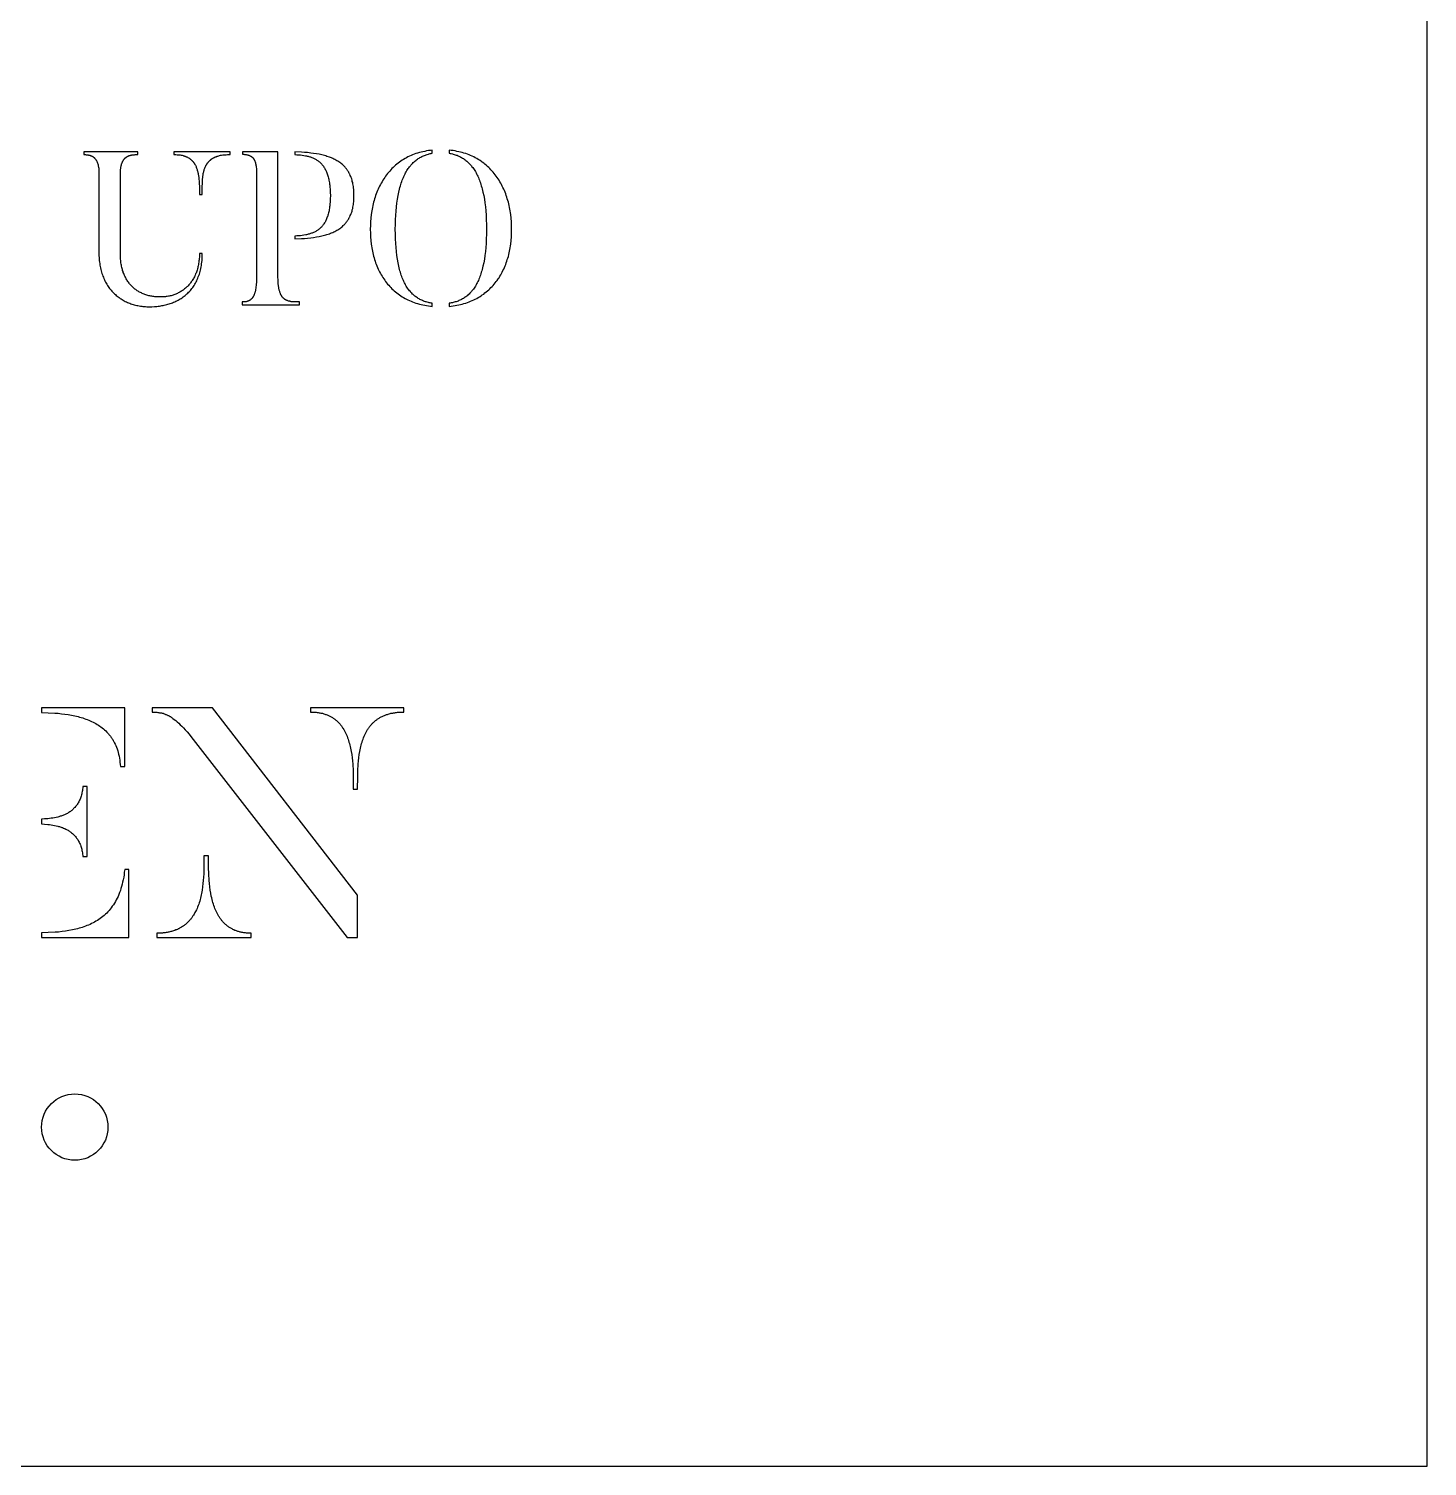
# Model space of a CAD drawing. Header units: millimetres. Extents: x 3735 to 5333, y 3252 to 4770.
# Drawn here: x 5223.4 to 5333.1, y 3251.8 to 3364.5 of the extents above; entities that cross this region are included whole.
import ezdxf

# ---------------------------------------------------------------- set-up
doc = ezdxf.new("R2010")
doc.units = ezdxf.units.MM
doc.layers.add('ext', color=18, linetype='Continuous', true_color=0x000000)
doc.layers.add('MASHARAB', color=6, linetype='Continuous', true_color=0xff00ff)

msp = doc.modelspace()

# ---------------------------------------------------------------- linework, layer by layer
at = {"layer": 'ext'}
msp.add_lwpolyline([(5333.06, 3736.8), (4465.06, 3736.8), (4465.06, 3251.8), (5333.06, 3251.8)], close=True, dxfattribs=at)
at = {"layer": 'MASHARAB'}
for points in [[(5252.18, 3348.74), (5252.19, 3349.12), (5252.2, 3349.48), (5252.21, 3349.84), (5252.24, 3350.17), (5252.27, 3350.49), (5252.3, 3350.8), (5252.35, 3351.1), (5252.4, 3351.38), (5252.45, 3351.64), (5252.51, 3351.9), (5252.54, 3352.02), (5252.58, 3352.14), (5252.61, 3352.26), (5252.65, 3352.37), (5252.69, 3352.48), (5252.73, 3352.59), (5252.77, 3352.69), (5252.81, 3352.79), (5252.85, 3352.89), (5252.9, 3352.98), (5252.94, 3353.08), (5252.99, 3353.17), (5253.04, 3353.25), (5253.09, 3353.34), (5253.14, 3353.42), (5253.19, 3353.5), (5253.25, 3353.57), (5253.3, 3353.64), (5253.36, 3353.71), (5253.41, 3353.78), (5253.47, 3353.85), (5253.53, 3353.91), (5253.59, 3353.97), (5253.65, 3354.03), (5253.72, 3354.08), (5253.78, 3354.13), (5253.84, 3354.18), (5253.91, 3354.23), (5253.97, 3354.28), (5254.04, 3354.32), (5254.11, 3354.36), (5254.18, 3354.4), (5254.25, 3354.44), (5254.32, 3354.47), (5254.39, 3354.5), (5254.47, 3354.53), (5254.54, 3354.56), (5254.61, 3354.59), (5254.69, 3354.61), (5254.77, 3354.64), (5254.84, 3354.66), (5254.92, 3354.67), (5255, 3354.69), (5255.08, 3354.7), (5255.08, 3354.94), (5254.93, 3354.93), (5254.78, 3354.91), (5254.63, 3354.88), (5254.49, 3354.85), (5254.34, 3354.82), (5254.2, 3354.79), (5254.07, 3354.75), (5253.93, 3354.71), (5253.8, 3354.67), (5253.67, 3354.62), (5253.54, 3354.57), (5253.42, 3354.52), (5253.29, 3354.47), (5253.17, 3354.41), (5253.06, 3354.35), (5252.94, 3354.28), (5252.83, 3354.22), (5252.72, 3354.15), (5252.61, 3354.07), (5252.5, 3354), (5252.4, 3353.92), (5252.3, 3353.84), (5252.2, 3353.76), (5252.1, 3353.67), (5252.01, 3353.59), (5251.92, 3353.5), (5251.83, 3353.4), (5251.75, 3353.31), (5251.66, 3353.21), (5251.58, 3353.11), (5251.5, 3353.01), (5251.42, 3352.91), (5251.35, 3352.8), (5251.28, 3352.7), (5251.21, 3352.59), (5251.14, 3352.47), (5251.08, 3352.36), (5251.01, 3352.25), (5250.95, 3352.13), (5250.9, 3352.01), (5250.84, 3351.89), (5250.79, 3351.77), (5250.74, 3351.64), (5250.69, 3351.52), (5250.64, 3351.39), (5250.6, 3351.26), (5250.56, 3351.13), (5250.52, 3351), (5250.48, 3350.87), (5250.45, 3350.73), (5250.42, 3350.6), (5250.39, 3350.46), (5250.36, 3350.32), (5250.34, 3350.18), (5250.3, 3349.9), (5250.26, 3349.62), (5250.24, 3349.33), (5250.23, 3349.03), (5250.22, 3348.74), (5250.23, 3348.44), (5250.24, 3348.15), (5250.26, 3347.86), (5250.3, 3347.58), (5250.32, 3347.44), (5250.34, 3347.3), (5250.36, 3347.17), (5250.39, 3347.03), (5250.42, 3346.9), (5250.45, 3346.76), (5250.48, 3346.63), (5250.52, 3346.5), (5250.56, 3346.37), (5250.6, 3346.25), (5250.64, 3346.12), (5250.69, 3346), (5250.74, 3345.87), (5250.79, 3345.75), (5250.84, 3345.63), (5250.9, 3345.52), (5250.95, 3345.4), (5251.01, 3345.29), (5251.08, 3345.18), (5251.14, 3345.07), (5251.21, 3344.96), (5251.28, 3344.85), (5251.35, 3344.75), (5251.42, 3344.65), (5251.5, 3344.55), (5251.58, 3344.45), (5251.66, 3344.36), (5251.75, 3344.26), (5251.83, 3344.17), (5251.92, 3344.08), (5252.01, 3344), (5252.1, 3343.91), (5252.2, 3343.83), (5252.3, 3343.75), (5252.4, 3343.68), (5252.5, 3343.6), (5252.61, 3343.53), (5252.72, 3343.46), (5252.83, 3343.39), (5252.94, 3343.33), (5253.06, 3343.27), (5253.17, 3343.21), (5253.29, 3343.16), (5253.42, 3343.1), (5253.54, 3343.05), (5253.67, 3343.01), (5253.8, 3342.96), (5253.93, 3342.92), (5254.07, 3342.88), (5254.2, 3342.85), (5254.34, 3342.82), (5254.49, 3342.79), (5254.63, 3342.76), (5254.78, 3342.74), (5254.93, 3342.72), (5255.08, 3342.7), (5255.08, 3342.94), (5255, 3342.96), (5254.92, 3342.97), (5254.84, 3342.99), (5254.77, 3343), (5254.69, 3343.02), (5254.61, 3343.05), (5254.54, 3343.07), (5254.47, 3343.09), (5254.39, 3343.12), (5254.32, 3343.15), (5254.25, 3343.18), (5254.18, 3343.22), (5254.11, 3343.25), (5254.04, 3343.29), (5253.97, 3343.33), (5253.91, 3343.37), (5253.84, 3343.42), (5253.78, 3343.46), (5253.72, 3343.51), (5253.65, 3343.56), (5253.59, 3343.62), (5253.53, 3343.67), (5253.47, 3343.73), (5253.41, 3343.79), (5253.36, 3343.86), (5253.3, 3343.92), (5253.25, 3343.99), (5253.19, 3344.06), (5253.14, 3344.14), (5253.09, 3344.21), (5253.04, 3344.29), (5252.99, 3344.38), (5252.94, 3344.46), (5252.9, 3344.55), (5252.85, 3344.64), (5252.81, 3344.74), (5252.77, 3344.83), (5252.73, 3344.93), (5252.69, 3345.04), (5252.65, 3345.14), (5252.61, 3345.25), (5252.58, 3345.37), (5252.54, 3345.48), (5252.51, 3345.6), (5252.45, 3345.85), (5252.4, 3346.11), (5252.35, 3346.39), (5252.3, 3346.68), (5252.27, 3346.99), (5252.24, 3347.31), (5252.21, 3347.64), (5252.2, 3347.99), (5252.19, 3348.36)], [(5261.3, 3348.74), (5261.3, 3349.03), (5261.28, 3349.33), (5261.26, 3349.62), (5261.23, 3349.9), (5261.21, 3350.04), (5261.18, 3350.18), (5261.16, 3350.32), (5261.13, 3350.46), (5261.1, 3350.6), (5261.07, 3350.73), (5261.04, 3350.87), (5261, 3351), (5260.96, 3351.13), (5260.92, 3351.26), (5260.88, 3351.39), (5260.83, 3351.52), (5260.78, 3351.64), (5260.73, 3351.77), (5260.68, 3351.89), (5260.62, 3352.01), (5260.56, 3352.13), (5260.5, 3352.25), (5260.44, 3352.36), (5260.37, 3352.47), (5260.31, 3352.59), (5260.24, 3352.7), (5260.16, 3352.8), (5260.09, 3352.91), (5260.01, 3353.01), (5259.93, 3353.11), (5259.85, 3353.21), (5259.77, 3353.31), (5259.68, 3353.4), (5259.59, 3353.5), (5259.5, 3353.59), (5259.4, 3353.67), (5259.31, 3353.76), (5259.21, 3353.84), (5259.11, 3353.92), (5259, 3354), (5258.9, 3354.07), (5258.79, 3354.15), (5258.68, 3354.22), (5258.56, 3354.28), (5258.45, 3354.35), (5258.33, 3354.41), (5258.21, 3354.47), (5258.08, 3354.52), (5257.96, 3354.57), (5257.83, 3354.62), (5257.7, 3354.67), (5257.56, 3354.71), (5257.43, 3354.75), (5257.29, 3354.79), (5257.15, 3354.82), (5257.01, 3354.85), (5256.86, 3354.88), (5256.71, 3354.91), (5256.56, 3354.93), (5256.41, 3354.94), (5256.41, 3354.7), (5256.49, 3354.69), (5256.57, 3354.67), (5256.65, 3354.66), (5256.72, 3354.64), (5256.8, 3354.61), (5256.88, 3354.59), (5256.95, 3354.56), (5257.02, 3354.54), (5257.1, 3354.51), (5257.17, 3354.47), (5257.24, 3354.44), (5257.31, 3354.4), (5257.38, 3354.36), (5257.45, 3354.32), (5257.52, 3354.28), (5257.58, 3354.23), (5257.65, 3354.19), (5257.71, 3354.14), (5257.78, 3354.08), (5257.84, 3354.03), (5257.9, 3353.97), (5257.96, 3353.91), (5258.02, 3353.85), (5258.08, 3353.79), (5258.14, 3353.72), (5258.19, 3353.65), (5258.25, 3353.58), (5258.3, 3353.5), (5258.36, 3353.42), (5258.41, 3353.34), (5258.46, 3353.26), (5258.51, 3353.17), (5258.55, 3353.08), (5258.6, 3352.99), (5258.65, 3352.9), (5258.69, 3352.8), (5258.73, 3352.7), (5258.77, 3352.59), (5258.81, 3352.49), (5258.85, 3352.38), (5258.89, 3352.26), (5258.92, 3352.15), (5258.96, 3352.03), (5258.99, 3351.91), (5259.05, 3351.65), (5259.11, 3351.38), (5259.16, 3351.1), (5259.2, 3350.81), (5259.24, 3350.5), (5259.27, 3350.18), (5259.29, 3349.84), (5259.31, 3349.49), (5259.32, 3349.12), (5259.32, 3348.74), (5259.32, 3348.36), (5259.31, 3347.99), (5259.29, 3347.64), (5259.27, 3347.31), (5259.24, 3346.99), (5259.2, 3346.68), (5259.16, 3346.39), (5259.11, 3346.11), (5259.05, 3345.85), (5258.99, 3345.6), (5258.96, 3345.48), (5258.92, 3345.37), (5258.89, 3345.25), (5258.85, 3345.14), (5258.81, 3345.04), (5258.77, 3344.93), (5258.73, 3344.83), (5258.69, 3344.74), (5258.65, 3344.64), (5258.6, 3344.55), (5258.55, 3344.46), (5258.51, 3344.38), (5258.46, 3344.29), (5258.41, 3344.21), (5258.36, 3344.14), (5258.3, 3344.06), (5258.25, 3343.99), (5258.19, 3343.92), (5258.14, 3343.86), (5258.08, 3343.79), (5258.02, 3343.73), (5257.96, 3343.67), (5257.9, 3343.62), (5257.84, 3343.56), (5257.78, 3343.51), (5257.71, 3343.46), (5257.65, 3343.42), (5257.58, 3343.37), (5257.52, 3343.33), (5257.45, 3343.29), (5257.38, 3343.25), (5257.31, 3343.22), (5257.24, 3343.18), (5257.17, 3343.15), (5257.1, 3343.12), (5257.02, 3343.09), (5256.95, 3343.07), (5256.88, 3343.05), (5256.8, 3343.02), (5256.72, 3343), (5256.65, 3342.99), (5256.57, 3342.97), (5256.49, 3342.96), (5256.41, 3342.94), (5256.41, 3342.7), (5256.56, 3342.72), (5256.71, 3342.74), (5256.86, 3342.76), (5257.01, 3342.79), (5257.15, 3342.82), (5257.29, 3342.85), (5257.43, 3342.88), (5257.56, 3342.92), (5257.7, 3342.96), (5257.83, 3343.01), (5257.96, 3343.05), (5258.08, 3343.1), (5258.21, 3343.15), (5258.33, 3343.21), (5258.45, 3343.27), (5258.56, 3343.33), (5258.68, 3343.39), (5258.79, 3343.46), (5258.9, 3343.53), (5259, 3343.6), (5259.11, 3343.67), (5259.21, 3343.75), (5259.31, 3343.83), (5259.4, 3343.91), (5259.5, 3343.99), (5259.59, 3344.08), (5259.68, 3344.17), (5259.77, 3344.26), (5259.85, 3344.35), (5259.93, 3344.44), (5260.01, 3344.54), (5260.09, 3344.64), (5260.16, 3344.74), (5260.24, 3344.85), (5260.31, 3344.95), (5260.37, 3345.06), (5260.44, 3345.17), (5260.5, 3345.28), (5260.56, 3345.39), (5260.62, 3345.51), (5260.68, 3345.63), (5260.73, 3345.75), (5260.78, 3345.87), (5260.83, 3345.99), (5260.88, 3346.11), (5260.92, 3346.24), (5260.96, 3346.37), (5261, 3346.49), (5261.04, 3346.62), (5261.07, 3346.76), (5261.1, 3346.89), (5261.13, 3347.02), (5261.16, 3347.16), (5261.18, 3347.3), (5261.21, 3347.44), (5261.23, 3347.58), (5261.26, 3347.86), (5261.28, 3348.15), (5261.3, 3348.44)], [(5233.76, 3343.44), (5233.67, 3343.44), (5233.58, 3343.44), (5233.5, 3343.45), (5233.42, 3343.45), (5233.33, 3343.46), (5233.25, 3343.47), (5233.17, 3343.48), (5233.09, 3343.49), (5233.01, 3343.51), (5232.93, 3343.52), (5232.85, 3343.54), (5232.78, 3343.56), (5232.7, 3343.58), (5232.63, 3343.61), (5232.56, 3343.63), (5232.49, 3343.66), (5232.41, 3343.69), (5232.35, 3343.72), (5232.28, 3343.75), (5232.21, 3343.78), (5232.14, 3343.82), (5232.08, 3343.85), (5232.02, 3343.89), (5231.95, 3343.93), (5231.89, 3343.97), (5231.83, 3344.02), (5231.77, 3344.06), (5231.72, 3344.11), (5231.66, 3344.16), (5231.61, 3344.21), (5231.55, 3344.26), (5231.5, 3344.31), (5231.45, 3344.36), (5231.4, 3344.42), (5231.35, 3344.48), (5231.31, 3344.53), (5231.26, 3344.59), (5231.22, 3344.66), (5231.17, 3344.72), (5231.13, 3344.78), (5231.09, 3344.85), (5231.06, 3344.92), (5231.02, 3344.99), (5230.99, 3345.06), (5230.95, 3345.13), (5230.92, 3345.21), (5230.89, 3345.28), (5230.86, 3345.36), (5230.84, 3345.44), (5230.81, 3345.52), (5230.79, 3345.6), (5230.77, 3345.68), (5230.75, 3345.76), (5230.73, 3345.85), (5230.71, 3345.93), (5230.69, 3346.02), (5230.68, 3346.11), (5230.67, 3346.2), (5230.66, 3346.3), (5230.65, 3346.39), (5230.65, 3346.48), (5230.64, 3346.58), (5230.64, 3346.68), (5230.64, 3346.78), (5230.64, 3353.1), (5230.64, 3353.22), (5230.64, 3353.34), (5230.65, 3353.4), (5230.65, 3353.45), (5230.66, 3353.5), (5230.67, 3353.55), (5230.67, 3353.6), (5230.68, 3353.65), (5230.69, 3353.7), (5230.7, 3353.74), (5230.71, 3353.78), (5230.72, 3353.83), (5230.73, 3353.87), (5230.75, 3353.9), (5230.76, 3353.94), (5230.77, 3353.98), (5230.79, 3354.01), (5230.81, 3354.05), (5230.82, 3354.08), (5230.84, 3354.11), (5230.86, 3354.14), (5230.88, 3354.17), (5230.88, 3354.18), (5230.89, 3354.2), (5230.9, 3354.21), (5230.91, 3354.22), (5230.92, 3354.23), (5230.93, 3354.25), (5230.94, 3354.26), (5230.95, 3354.27), (5230.97, 3354.28), (5230.98, 3354.29), (5230.99, 3354.31), (5231, 3354.32), (5231.01, 3354.33), (5231.02, 3354.34), (5231.03, 3354.35), (5231.04, 3354.36), (5231.06, 3354.37), (5231.07, 3354.38), (5231.08, 3354.38), (5231.09, 3354.39), (5231.1, 3354.4), (5231.12, 3354.41), (5231.14, 3354.43), (5231.17, 3354.44), (5231.19, 3354.46), (5231.22, 3354.47), (5231.25, 3354.48), (5231.27, 3354.49), (5231.3, 3354.51), (5231.33, 3354.52), (5231.36, 3354.53), (5231.39, 3354.53), (5231.42, 3354.54), (5231.45, 3354.55), (5231.48, 3354.56), (5231.51, 3354.56), (5231.54, 3354.57), (5231.57, 3354.57), (5231.6, 3354.58), (5231.67, 3354.59), (5231.73, 3354.59), (5231.8, 3354.6), (5231.86, 3354.6), (5232, 3354.6), (5232, 3354.82), (5227.76, 3354.82), (5227.76, 3354.6), (5227.83, 3354.6), (5227.89, 3354.6), (5227.96, 3354.59), (5227.99, 3354.59), (5228.02, 3354.59), (5228.05, 3354.58), (5228.08, 3354.58), (5228.12, 3354.57), (5228.14, 3354.56), (5228.17, 3354.56), (5228.2, 3354.55), (5228.23, 3354.54), (5228.26, 3354.53), (5228.29, 3354.52), (5228.31, 3354.51), (5228.34, 3354.5), (5228.37, 3354.49), (5228.39, 3354.48), (5228.42, 3354.47), (5228.44, 3354.45), (5228.46, 3354.44), (5228.49, 3354.42), (5228.51, 3354.41), (5228.53, 3354.39), (5228.55, 3354.37), (5228.57, 3354.36), (5228.59, 3354.34), (5228.61, 3354.32), (5228.63, 3354.3), (5228.65, 3354.28), (5228.67, 3354.25), (5228.69, 3354.23), (5228.71, 3354.21), (5228.72, 3354.18), (5228.74, 3354.16), (5228.75, 3354.13), (5228.77, 3354.1), (5228.78, 3354.07), (5228.8, 3354.04), (5228.81, 3354.01), (5228.82, 3353.98), (5228.84, 3353.95), (5228.85, 3353.92), (5228.86, 3353.88), (5228.87, 3353.85), (5228.88, 3353.81), (5228.89, 3353.77), (5228.9, 3353.73), (5228.9, 3353.7), (5228.91, 3353.65), (5228.92, 3353.61), (5228.93, 3353.53), (5228.94, 3353.44), (5228.94, 3353.34), (5228.95, 3353.24), (5228.95, 3353.14), (5228.95, 3346.91), (5228.95, 3346.79), (5228.95, 3346.66), (5228.96, 3346.53), (5228.97, 3346.41), (5228.98, 3346.29), (5228.99, 3346.17), (5229.01, 3346.05), (5229.03, 3345.93), (5229.05, 3345.82), (5229.07, 3345.71), (5229.1, 3345.6), (5229.13, 3345.49), (5229.16, 3345.39), (5229.19, 3345.28), (5229.22, 3345.18), (5229.26, 3345.08), (5229.3, 3344.98), (5229.34, 3344.89), (5229.38, 3344.79), (5229.42, 3344.7), (5229.47, 3344.61), (5229.52, 3344.52), (5229.57, 3344.43), (5229.62, 3344.35), (5229.67, 3344.27), (5229.73, 3344.19), (5229.79, 3344.11), (5229.85, 3344.03), (5229.91, 3343.96), (5229.97, 3343.89), (5230.04, 3343.82), (5230.1, 3343.75), (5230.17, 3343.68), (5230.24, 3343.62), (5230.31, 3343.56), (5230.38, 3343.5), (5230.46, 3343.44), (5230.53, 3343.39), (5230.61, 3343.33), (5230.69, 3343.28), (5230.77, 3343.23), (5230.85, 3343.18), (5230.93, 3343.14), (5231.01, 3343.09), (5231.1, 3343.05), (5231.18, 3343.01), (5231.27, 3342.98), (5231.36, 3342.94), (5231.45, 3342.91), (5231.54, 3342.88), (5231.63, 3342.85), (5231.72, 3342.82), (5231.82, 3342.8), (5231.91, 3342.78), (5232.01, 3342.76), (5232.1, 3342.74), (5232.2, 3342.72), (5232.3, 3342.71), (5232.4, 3342.7), (5232.5, 3342.69), (5232.6, 3342.68), (5232.7, 3342.67), (5232.8, 3342.67), (5232.9, 3342.67), (5233.1, 3342.67), (5233.3, 3342.68), (5233.4, 3342.69), (5233.5, 3342.7), (5233.59, 3342.71), (5233.69, 3342.72), (5233.79, 3342.74), (5233.88, 3342.76), (5233.98, 3342.77), (5234.07, 3342.79), (5234.17, 3342.82), (5234.26, 3342.84), (5234.35, 3342.87), (5234.45, 3342.89), (5234.54, 3342.92), (5234.63, 3342.96), (5234.72, 3342.99), (5234.8, 3343.02), (5234.89, 3343.06), (5234.98, 3343.1), (5235.06, 3343.14), (5235.15, 3343.19), (5235.23, 3343.23), (5235.31, 3343.28), (5235.39, 3343.33), (5235.47, 3343.38), (5235.55, 3343.44), (5235.63, 3343.49), (5235.7, 3343.55), (5235.77, 3343.61), (5235.85, 3343.68), (5235.92, 3343.74), (5235.98, 3343.81), (5236.05, 3343.88), (5236.12, 3343.95), (5236.18, 3344.03), (5236.24, 3344.1), (5236.3, 3344.18), (5236.36, 3344.27), (5236.41, 3344.35), (5236.47, 3344.44), (5236.52, 3344.53), (5236.57, 3344.62), (5236.62, 3344.71), (5236.66, 3344.81), (5236.7, 3344.91), (5236.74, 3345.01), (5236.78, 3345.11), (5236.82, 3345.22), (5236.85, 3345.33), (5236.88, 3345.44), (5236.91, 3345.55), (5236.94, 3345.67), (5236.96, 3345.79), (5236.98, 3345.91), (5237, 3346.04), (5237.01, 3346.17), (5237.03, 3346.3), (5237.04, 3346.43), (5237.04, 3346.57), (5237.05, 3346.7), (5237.05, 3346.85), (5236.82, 3346.85), (5236.82, 3346.74), (5236.82, 3346.64), (5236.82, 3346.55), (5236.81, 3346.45), (5236.8, 3346.35), (5236.79, 3346.26), (5236.78, 3346.17), (5236.76, 3346.07), (5236.75, 3345.98), (5236.73, 3345.89), (5236.71, 3345.81), (5236.69, 3345.72), (5236.67, 3345.64), (5236.64, 3345.55), (5236.62, 3345.47), (5236.59, 3345.39), (5236.56, 3345.31), (5236.53, 3345.24), (5236.5, 3345.16), (5236.46, 3345.09), (5236.43, 3345.02), (5236.39, 3344.95), (5236.35, 3344.88), (5236.31, 3344.81), (5236.27, 3344.74), (5236.23, 3344.68), (5236.18, 3344.62), (5236.14, 3344.55), (5236.09, 3344.49), (5236.04, 3344.44), (5235.99, 3344.38), (5235.94, 3344.32), (5235.89, 3344.27), (5235.84, 3344.22), (5235.78, 3344.17), (5235.73, 3344.12), (5235.67, 3344.07), (5235.61, 3344.03), (5235.55, 3343.98), (5235.49, 3343.94), (5235.43, 3343.9), (5235.37, 3343.86), (5235.3, 3343.82), (5235.24, 3343.79), (5235.17, 3343.75), (5235.11, 3343.72), (5235.04, 3343.69), (5234.97, 3343.66), (5234.9, 3343.64), (5234.83, 3343.61), (5234.76, 3343.59), (5234.69, 3343.56), (5234.61, 3343.54), (5234.54, 3343.53), (5234.46, 3343.51), (5234.39, 3343.49), (5234.31, 3343.48), (5234.23, 3343.47), (5234.16, 3343.46), (5234.08, 3343.45), (5234, 3343.45), (5233.92, 3343.44), (5233.84, 3343.44)], [(5239.23, 3354.6), (5239.23, 3354.82), (5234.81, 3354.82), (5234.81, 3354.6), (5234.9, 3354.6), (5234.99, 3354.6), (5235.08, 3354.59), (5235.16, 3354.59), (5235.24, 3354.58), (5235.32, 3354.57), (5235.39, 3354.55), (5235.47, 3354.54), (5235.54, 3354.52), (5235.57, 3354.51), (5235.6, 3354.5), (5235.64, 3354.49), (5235.67, 3354.48), (5235.7, 3354.47), (5235.73, 3354.46), (5235.76, 3354.45), (5235.79, 3354.43), (5235.82, 3354.42), (5235.85, 3354.41), (5235.88, 3354.39), (5235.91, 3354.38), (5235.93, 3354.36), (5235.96, 3354.35), (5235.99, 3354.33), (5236.01, 3354.32), (5236.04, 3354.3), (5236.06, 3354.28), (5236.09, 3354.27), (5236.11, 3354.25), (5236.13, 3354.23), (5236.16, 3354.21), (5236.18, 3354.19), (5236.2, 3354.17), (5236.22, 3354.15), (5236.24, 3354.13), (5236.26, 3354.11), (5236.28, 3354.09), (5236.3, 3354.07), (5236.32, 3354.05), (5236.34, 3354.03), (5236.35, 3354.01), (5236.37, 3353.98), (5236.39, 3353.96), (5236.41, 3353.94), (5236.42, 3353.91), (5236.44, 3353.89), (5236.45, 3353.86), (5236.47, 3353.84), (5236.48, 3353.81), (5236.51, 3353.76), (5236.54, 3353.71), (5236.56, 3353.66), (5236.58, 3353.6), (5236.61, 3353.54), (5236.63, 3353.49), (5236.65, 3353.43), (5236.66, 3353.37), (5236.68, 3353.31), (5236.7, 3353.25), (5236.71, 3353.19), (5236.72, 3353.12), (5236.73, 3353.06), (5236.76, 3352.93), (5236.77, 3352.79), (5236.79, 3352.66), (5236.8, 3352.52), (5236.81, 3352.37), (5236.82, 3352.08), (5236.82, 3351.48), (5237.05, 3351.48), (5237.05, 3352.08), (5237.06, 3352.37), (5237.06, 3352.52), (5237.07, 3352.66), (5237.09, 3352.79), (5237.1, 3352.93), (5237.11, 3352.99), (5237.12, 3353.06), (5237.13, 3353.12), (5237.15, 3353.19), (5237.16, 3353.25), (5237.18, 3353.31), (5237.19, 3353.37), (5237.21, 3353.43), (5237.23, 3353.49), (5237.25, 3353.54), (5237.28, 3353.6), (5237.3, 3353.66), (5237.33, 3353.71), (5237.34, 3353.74), (5237.35, 3353.76), (5237.37, 3353.79), (5237.38, 3353.81), (5237.4, 3353.84), (5237.41, 3353.86), (5237.43, 3353.89), (5237.45, 3353.91), (5237.46, 3353.94), (5237.48, 3353.96), (5237.5, 3353.98), (5237.52, 3354.01), (5237.54, 3354.03), (5237.56, 3354.05), (5237.58, 3354.07), (5237.6, 3354.09), (5237.62, 3354.11), (5237.64, 3354.13), (5237.66, 3354.15), (5237.69, 3354.17), (5237.71, 3354.19), (5237.73, 3354.21), (5237.76, 3354.23), (5237.78, 3354.25), (5237.81, 3354.27), (5237.83, 3354.28), (5237.86, 3354.3), (5237.89, 3354.32), (5237.92, 3354.33), (5237.95, 3354.35), (5237.97, 3354.36), (5238, 3354.38), (5238.03, 3354.39), (5238.07, 3354.41), (5238.1, 3354.42), (5238.13, 3354.43), (5238.16, 3354.45), (5238.2, 3354.46), (5238.23, 3354.47), (5238.27, 3354.48), (5238.34, 3354.5), (5238.41, 3354.52), (5238.49, 3354.54), (5238.57, 3354.55), (5238.66, 3354.57), (5238.75, 3354.58), (5238.84, 3354.59), (5238.93, 3354.59), (5239.03, 3354.6), (5239.12, 3354.6)], [(5242.98, 3345.16), (5242.98, 3354.82), (5240.2, 3354.82), (5240.2, 3354.62), (5240.28, 3354.62), (5240.32, 3354.62), (5240.36, 3354.61), (5240.39, 3354.61), (5240.43, 3354.61), (5240.46, 3354.6), (5240.5, 3354.6), (5240.53, 3354.59), (5240.56, 3354.59), (5240.59, 3354.58), (5240.62, 3354.57), (5240.65, 3354.56), (5240.68, 3354.55), (5240.71, 3354.54), (5240.74, 3354.53), (5240.77, 3354.52), (5240.78, 3354.52), (5240.79, 3354.51), (5240.8, 3354.5), (5240.82, 3354.5), (5240.83, 3354.49), (5240.84, 3354.48), (5240.85, 3354.48), (5240.87, 3354.47), (5240.88, 3354.46), (5240.89, 3354.45), (5240.9, 3354.45), (5240.91, 3354.44), (5240.92, 3354.43), (5240.93, 3354.42), (5240.94, 3354.41), (5240.95, 3354.4), (5240.96, 3354.4), (5240.97, 3354.39), (5240.98, 3354.38), (5240.99, 3354.37), (5241, 3354.36), (5241.01, 3354.35), (5241.02, 3354.34), (5241.03, 3354.33), (5241.04, 3354.32), (5241.05, 3354.3), (5241.06, 3354.29), (5241.06, 3354.28), (5241.07, 3354.27), (5241.08, 3354.26), (5241.09, 3354.23), (5241.11, 3354.21), (5241.12, 3354.18), (5241.14, 3354.16), (5241.15, 3354.13), (5241.16, 3354.1), (5241.17, 3354.07), (5241.19, 3354.04), (5241.2, 3354.01), (5241.21, 3353.98), (5241.22, 3353.94), (5241.23, 3353.91), (5241.23, 3353.87), (5241.24, 3353.84), (5241.25, 3353.8), (5241.26, 3353.76), (5241.27, 3353.68), (5241.28, 3353.6), (5241.29, 3353.51), (5241.3, 3353.42), (5241.3, 3353.33), (5241.3, 3353.23), (5241.31, 3353.02), (5241.31, 3345.12), (5241.3, 3344.83), (5241.29, 3344.57), (5241.28, 3344.45), (5241.27, 3344.33), (5241.26, 3344.22), (5241.25, 3344.12), (5241.23, 3344.02), (5241.21, 3343.92), (5241.2, 3343.88), (5241.19, 3343.84), (5241.18, 3343.8), (5241.17, 3343.76), (5241.15, 3343.72), (5241.14, 3343.68), (5241.13, 3343.64), (5241.11, 3343.61), (5241.1, 3343.57), (5241.08, 3343.54), (5241.07, 3343.51), (5241.05, 3343.48), (5241.03, 3343.45), (5241.02, 3343.42), (5241.01, 3343.41), (5241, 3343.39), (5240.99, 3343.38), (5240.98, 3343.37), (5240.97, 3343.36), (5240.96, 3343.34), (5240.95, 3343.33), (5240.94, 3343.32), (5240.93, 3343.31), (5240.92, 3343.3), (5240.91, 3343.29), (5240.9, 3343.28), (5240.89, 3343.27), (5240.88, 3343.26), (5240.86, 3343.25), (5240.85, 3343.24), (5240.84, 3343.23), (5240.83, 3343.22), (5240.82, 3343.21), (5240.81, 3343.2), (5240.79, 3343.19), (5240.78, 3343.19), (5240.77, 3343.18), (5240.76, 3343.17), (5240.74, 3343.16), (5240.73, 3343.16), (5240.72, 3343.15), (5240.7, 3343.14), (5240.69, 3343.14), (5240.68, 3343.13), (5240.66, 3343.12), (5240.65, 3343.12), (5240.63, 3343.11), (5240.62, 3343.11), (5240.59, 3343.1), (5240.56, 3343.09), (5240.53, 3343.08), (5240.5, 3343.07), (5240.47, 3343.07), (5240.43, 3343.06), (5240.4, 3343.06), (5240.36, 3343.05), (5240.33, 3343.05), (5240.29, 3343.05), (5240.26, 3343.05), (5240.22, 3343.05), (5240.18, 3343.05), (5240.18, 3342.82), (5244.67, 3342.82), (5244.67, 3343.05), (5244.47, 3343.05), (5244.28, 3343.05), (5244.2, 3343.06), (5244.11, 3343.06), (5244.07, 3343.07), (5244.03, 3343.07), (5243.99, 3343.08), (5243.95, 3343.09), (5243.91, 3343.1), (5243.87, 3343.1), (5243.83, 3343.11), (5243.8, 3343.12), (5243.76, 3343.13), (5243.73, 3343.15), (5243.69, 3343.16), (5243.68, 3343.17), (5243.66, 3343.17), (5243.64, 3343.18), (5243.63, 3343.19), (5243.61, 3343.2), (5243.59, 3343.21), (5243.58, 3343.22), (5243.56, 3343.22), (5243.55, 3343.23), (5243.53, 3343.24), (5243.52, 3343.25), (5243.5, 3343.26), (5243.49, 3343.28), (5243.47, 3343.29), (5243.46, 3343.3), (5243.45, 3343.31), (5243.43, 3343.32), (5243.42, 3343.33), (5243.41, 3343.35), (5243.39, 3343.36), (5243.38, 3343.38), (5243.37, 3343.39), (5243.35, 3343.4), (5243.34, 3343.42), (5243.33, 3343.43), (5243.32, 3343.45), (5243.31, 3343.47), (5243.29, 3343.48), (5243.28, 3343.5), (5243.27, 3343.52), (5243.26, 3343.53), (5243.25, 3343.55), (5243.24, 3343.57), (5243.23, 3343.59), (5243.22, 3343.61), (5243.21, 3343.63), (5243.19, 3343.67), (5243.17, 3343.72), (5243.15, 3343.76), (5243.14, 3343.81), (5243.12, 3343.86), (5243.1, 3343.91), (5243.09, 3343.97), (5243.08, 3344.02), (5243.06, 3344.08), (5243.05, 3344.14), (5243.04, 3344.2), (5243.03, 3344.27), (5243.02, 3344.34), (5243.01, 3344.48), (5242.99, 3344.63), (5242.99, 3344.8), (5242.98, 3344.97)], [(5247.09, 3351.38), (5247.08, 3351.14), (5247.07, 3350.91), (5247.06, 3350.69), (5247.04, 3350.59), (5247.03, 3350.49), (5247.02, 3350.39), (5247, 3350.3), (5246.99, 3350.2), (5246.97, 3350.11), (5246.95, 3350.03), (5246.92, 3349.94), (5246.9, 3349.86), (5246.88, 3349.78), (5246.85, 3349.71), (5246.82, 3349.63), (5246.79, 3349.56), (5246.76, 3349.49), (5246.73, 3349.42), (5246.7, 3349.36), (5246.67, 3349.3), (5246.63, 3349.24), (5246.59, 3349.18), (5246.55, 3349.13), (5246.51, 3349.07), (5246.47, 3349.02), (5246.43, 3348.97), (5246.39, 3348.92), (5246.34, 3348.88), (5246.3, 3348.84), (5246.25, 3348.79), (5246.2, 3348.76), (5246.15, 3348.72), (5246.1, 3348.68), (5246.05, 3348.65), (5246, 3348.61), (5245.95, 3348.58), (5245.89, 3348.55), (5245.84, 3348.53), (5245.78, 3348.5), (5245.72, 3348.47), (5245.66, 3348.45), (5245.6, 3348.43), (5245.54, 3348.41), (5245.48, 3348.39), (5245.42, 3348.37), (5245.35, 3348.35), (5245.29, 3348.34), (5245.22, 3348.32), (5245.16, 3348.31), (5245.02, 3348.28), (5244.89, 3348.26), (5244.75, 3348.24), (5244.6, 3348.23), (5244.46, 3348.22), (5244.31, 3348.21), (5244.31, 3347.99), (5244.82, 3348.01), (5245.07, 3348.03), (5245.31, 3348.05), (5245.55, 3348.07), (5245.78, 3348.1), (5246, 3348.14), (5246.22, 3348.18), (5246.43, 3348.22), (5246.53, 3348.25), (5246.63, 3348.27), (5246.73, 3348.3), (5246.82, 3348.33), (5246.92, 3348.36), (5247.01, 3348.39), (5247.1, 3348.43), (5247.19, 3348.46), (5247.28, 3348.5), (5247.36, 3348.54), (5247.44, 3348.58), (5247.52, 3348.62), (5247.6, 3348.67), (5247.68, 3348.71), (5247.76, 3348.76), (5247.83, 3348.81), (5247.9, 3348.86), (5247.97, 3348.92), (5248.03, 3348.97), (5248.1, 3349.03), (5248.13, 3349.06), (5248.16, 3349.09), (5248.19, 3349.12), (5248.22, 3349.15), (5248.25, 3349.19), (5248.28, 3349.22), (5248.3, 3349.25), (5248.33, 3349.28), (5248.36, 3349.32), (5248.38, 3349.35), (5248.41, 3349.39), (5248.44, 3349.43), (5248.46, 3349.46), (5248.48, 3349.5), (5248.51, 3349.54), (5248.53, 3349.57), (5248.55, 3349.61), (5248.57, 3349.65), (5248.59, 3349.69), (5248.61, 3349.73), (5248.65, 3349.82), (5248.69, 3349.9), (5248.73, 3349.99), (5248.76, 3350.08), (5248.79, 3350.17), (5248.81, 3350.27), (5248.84, 3350.37), (5248.86, 3350.47), (5248.88, 3350.57), (5248.9, 3350.68), (5248.91, 3350.79), (5248.92, 3350.9), (5248.93, 3351.02), (5248.94, 3351.14), (5248.94, 3351.26), (5248.94, 3351.38), (5248.94, 3351.51), (5248.94, 3351.63), (5248.93, 3351.75), (5248.92, 3351.86), (5248.91, 3351.98), (5248.9, 3352.09), (5248.88, 3352.2), (5248.86, 3352.3), (5248.84, 3352.4), (5248.81, 3352.5), (5248.79, 3352.6), (5248.76, 3352.7), (5248.73, 3352.79), (5248.69, 3352.88), (5248.65, 3352.96), (5248.61, 3353.05), (5248.59, 3353.09), (5248.57, 3353.13), (5248.55, 3353.17), (5248.53, 3353.21), (5248.51, 3353.25), (5248.48, 3353.28), (5248.46, 3353.32), (5248.44, 3353.36), (5248.41, 3353.4), (5248.38, 3353.43), (5248.36, 3353.47), (5248.33, 3353.5), (5248.3, 3353.53), (5248.28, 3353.57), (5248.25, 3353.6), (5248.22, 3353.63), (5248.19, 3353.66), (5248.16, 3353.7), (5248.13, 3353.73), (5248.1, 3353.76), (5248.03, 3353.82), (5247.97, 3353.87), (5247.9, 3353.93), (5247.83, 3353.98), (5247.76, 3354.03), (5247.68, 3354.08), (5247.6, 3354.12), (5247.52, 3354.17), (5247.44, 3354.21), (5247.36, 3354.25), (5247.28, 3354.29), (5247.19, 3354.33), (5247.1, 3354.37), (5247.01, 3354.4), (5246.92, 3354.43), (5246.82, 3354.46), (5246.73, 3354.49), (5246.63, 3354.52), (5246.53, 3354.55), (5246.43, 3354.57), (5246.22, 3354.62), (5246, 3354.66), (5245.78, 3354.69), (5245.55, 3354.72), (5245.31, 3354.75), (5245.07, 3354.77), (5244.82, 3354.78), (5244.31, 3354.81), (5244.31, 3354.6), (5244.45, 3354.59), (5244.6, 3354.58), (5244.74, 3354.57), (5244.88, 3354.55), (5245.01, 3354.53), (5245.15, 3354.51), (5245.21, 3354.5), (5245.28, 3354.48), (5245.34, 3354.47), (5245.4, 3354.45), (5245.47, 3354.43), (5245.53, 3354.41), (5245.59, 3354.39), (5245.65, 3354.37), (5245.71, 3354.34), (5245.76, 3354.32), (5245.82, 3354.29), (5245.88, 3354.26), (5245.93, 3354.23), (5245.98, 3354.2), (5246.04, 3354.17), (5246.09, 3354.13), (5246.14, 3354.1), (5246.19, 3354.06), (5246.24, 3354.02), (5246.28, 3353.98), (5246.33, 3353.93), (5246.38, 3353.89), (5246.42, 3353.84), (5246.46, 3353.79), (5246.5, 3353.73), (5246.54, 3353.68), (5246.58, 3353.62), (5246.62, 3353.57), (5246.66, 3353.5), (5246.69, 3353.44), (5246.73, 3353.38), (5246.76, 3353.31), (5246.79, 3353.24), (5246.82, 3353.16), (5246.85, 3353.09), (5246.87, 3353.01), (5246.9, 3352.93), (5246.92, 3352.85), (5246.94, 3352.76), (5246.96, 3352.67), (5246.98, 3352.58), (5247, 3352.49), (5247.02, 3352.39), (5247.03, 3352.29), (5247.04, 3352.19), (5247.05, 3352.08), (5247.07, 3351.86), (5247.08, 3351.63)], [(5230.63, 3306.64), (5230.97, 3306.64), (5230.97, 3311.24), (5224.45, 3311.24), (5224.45, 3310.88), (5224.97, 3310.86), (5225.5, 3310.83), (5225.76, 3310.81), (5226.02, 3310.78), (5226.29, 3310.75), (5226.55, 3310.71), (5226.8, 3310.66), (5227.06, 3310.61), (5227.31, 3310.55), (5227.43, 3310.52), (5227.56, 3310.48), (5227.68, 3310.45), (5227.8, 3310.41), (5227.92, 3310.36), (5228.04, 3310.32), (5228.15, 3310.27), (5228.27, 3310.23), (5228.38, 3310.17), (5228.49, 3310.12), (5228.6, 3310.06), (5228.71, 3310.01), (5228.81, 3309.94), (5228.91, 3309.88), (5229.01, 3309.81), (5229.11, 3309.74), (5229.21, 3309.67), (5229.3, 3309.59), (5229.39, 3309.51), (5229.48, 3309.43), (5229.57, 3309.34), (5229.61, 3309.29), (5229.65, 3309.25), (5229.69, 3309.2), (5229.73, 3309.16), (5229.77, 3309.11), (5229.81, 3309.06), (5229.85, 3309.01), (5229.89, 3308.96), (5229.92, 3308.91), (5229.96, 3308.85), (5229.99, 3308.8), (5230.03, 3308.75), (5230.06, 3308.69), (5230.09, 3308.63), (5230.12, 3308.58), (5230.16, 3308.52), (5230.18, 3308.46), (5230.21, 3308.4), (5230.24, 3308.34), (5230.27, 3308.28), (5230.32, 3308.15), (5230.37, 3308.02), (5230.42, 3307.88), (5230.46, 3307.74), (5230.49, 3307.6), (5230.53, 3307.45), (5230.56, 3307.29), (5230.58, 3307.14), (5230.6, 3306.98), (5230.62, 3306.81)], [(5236.16, 3308.99), (5248.4, 3293.24), (5249.22, 3293.24), (5249.22, 3296.56), (5237.84, 3311.24), (5233.11, 3311.24), (5233.11, 3310.91), (5233.37, 3310.89), (5233.5, 3310.89), (5233.57, 3310.88), (5233.64, 3310.87), (5233.71, 3310.86), (5233.78, 3310.85), (5233.82, 3310.84), (5233.86, 3310.84), (5233.9, 3310.83), (5233.94, 3310.82), (5233.98, 3310.81), (5234.02, 3310.79), (5234.06, 3310.78), (5234.1, 3310.77), (5234.14, 3310.75), (5234.18, 3310.73), (5234.23, 3310.72), (5234.27, 3310.7), (5234.32, 3310.67), (5234.36, 3310.65), (5234.41, 3310.63), (5234.45, 3310.6), (5234.5, 3310.57), (5234.55, 3310.55), (5234.6, 3310.51), (5234.65, 3310.48), (5234.7, 3310.45), (5234.75, 3310.41), (5234.86, 3310.33), (5234.97, 3310.24), (5235.08, 3310.14), (5235.2, 3310.04), (5235.33, 3309.92), (5235.45, 3309.79), (5235.58, 3309.66), (5235.72, 3309.51), (5235.86, 3309.35), (5236.01, 3309.17)], [(5252.85, 3310.91), (5252.85, 3311.24), (5245.54, 3311.24), (5245.54, 3310.91), (5245.7, 3310.91), (5245.77, 3310.9), (5245.85, 3310.9), (5245.92, 3310.89), (5245.99, 3310.89), (5246.06, 3310.88), (5246.13, 3310.87), (5246.2, 3310.86), (5246.27, 3310.85), (5246.34, 3310.83), (5246.4, 3310.82), (5246.47, 3310.81), (5246.53, 3310.79), (5246.59, 3310.77), (5246.65, 3310.75), (5246.71, 3310.73), (5246.77, 3310.71), (5246.83, 3310.69), (5246.89, 3310.67), (5246.94, 3310.64), (5247, 3310.62), (5247.05, 3310.59), (5247.1, 3310.56), (5247.15, 3310.53), (5247.2, 3310.51), (5247.25, 3310.48), (5247.3, 3310.44), (5247.35, 3310.41), (5247.4, 3310.38), (5247.44, 3310.34), (5247.49, 3310.31), (5247.53, 3310.27), (5247.57, 3310.24), (5247.62, 3310.2), (5247.66, 3310.16), (5247.7, 3310.12), (5247.74, 3310.08), (5247.77, 3310.04), (5247.81, 3310), (5247.85, 3309.96), (5247.89, 3309.91), (5247.92, 3309.87), (5247.95, 3309.82), (5247.99, 3309.78), (5248.02, 3309.73), (5248.05, 3309.68), (5248.08, 3309.64), (5248.14, 3309.54), (5248.2, 3309.44), (5248.25, 3309.34), (5248.3, 3309.23), (5248.35, 3309.12), (5248.4, 3309.02), (5248.44, 3308.9), (5248.48, 3308.79), (5248.52, 3308.68), (5248.55, 3308.56), (5248.59, 3308.44), (5248.62, 3308.32), (5248.65, 3308.2), (5248.67, 3308.08), (5248.72, 3307.83), (5248.76, 3307.58), (5248.79, 3307.33), (5248.82, 3307.08), (5248.84, 3306.82), (5248.87, 3306.31), (5248.88, 3305.82), (5248.89, 3304.87), (5249.22, 3304.87), (5249.23, 3305.82), (5249.24, 3306.31), (5249.27, 3306.82), (5249.29, 3307.08), (5249.32, 3307.33), (5249.35, 3307.58), (5249.39, 3307.83), (5249.42, 3307.96), (5249.44, 3308.08), (5249.47, 3308.2), (5249.5, 3308.32), (5249.53, 3308.44), (5249.57, 3308.56), (5249.61, 3308.68), (5249.65, 3308.79), (5249.69, 3308.9), (5249.74, 3309.02), (5249.78, 3309.12), (5249.84, 3309.23), (5249.89, 3309.34), (5249.95, 3309.44), (5249.98, 3309.49), (5250.01, 3309.54), (5250.04, 3309.59), (5250.07, 3309.64), (5250.11, 3309.68), (5250.14, 3309.73), (5250.18, 3309.78), (5250.21, 3309.82), (5250.25, 3309.87), (5250.29, 3309.91), (5250.33, 3309.96), (5250.37, 3310), (5250.41, 3310.04), (5250.45, 3310.08), (5250.49, 3310.12), (5250.54, 3310.16), (5250.58, 3310.2), (5250.63, 3310.24), (5250.67, 3310.27), (5250.72, 3310.31), (5250.77, 3310.34), (5250.82, 3310.38), (5250.87, 3310.41), (5250.92, 3310.44), (5250.98, 3310.48), (5251.03, 3310.51), (5251.08, 3310.53), (5251.14, 3310.56), (5251.2, 3310.59), (5251.26, 3310.62), (5251.32, 3310.64), (5251.38, 3310.67), (5251.44, 3310.69), (5251.5, 3310.71), (5251.57, 3310.73), (5251.63, 3310.75), (5251.7, 3310.77), (5251.77, 3310.79), (5251.84, 3310.81), (5251.91, 3310.82), (5251.98, 3310.83), (5252.05, 3310.85), (5252.13, 3310.86), (5252.2, 3310.87), (5252.28, 3310.88), (5252.36, 3310.89), (5252.52, 3310.9), (5252.68, 3310.91)], [(5227.69, 3299.58), (5228.03, 3299.58), (5228.03, 3305.08), (5227.69, 3305.08), (5227.68, 3304.97), (5227.67, 3304.87), (5227.66, 3304.77), (5227.64, 3304.68), (5227.62, 3304.59), (5227.6, 3304.5), (5227.58, 3304.41), (5227.56, 3304.32), (5227.53, 3304.24), (5227.5, 3304.16), (5227.47, 3304.08), (5227.44, 3304.01), (5227.4, 3303.94), (5227.37, 3303.87), (5227.33, 3303.8), (5227.29, 3303.74), (5227.25, 3303.67), (5227.21, 3303.61), (5227.16, 3303.55), (5227.12, 3303.5), (5227.07, 3303.44), (5227.02, 3303.39), (5226.97, 3303.34), (5226.92, 3303.29), (5226.87, 3303.25), (5226.82, 3303.2), (5226.77, 3303.16), (5226.71, 3303.12), (5226.66, 3303.08), (5226.6, 3303.04), (5226.54, 3303.01), (5226.48, 3302.97), (5226.42, 3302.94), (5226.36, 3302.91), (5226.3, 3302.88), (5226.24, 3302.86), (5226.18, 3302.83), (5226.12, 3302.8), (5226.05, 3302.78), (5225.99, 3302.76), (5225.92, 3302.74), (5225.86, 3302.72), (5225.8, 3302.7), (5225.73, 3302.68), (5225.6, 3302.65), (5225.47, 3302.63), (5225.34, 3302.6), (5225.21, 3302.58), (5225.08, 3302.57), (5224.95, 3302.55), (5224.69, 3302.53), (5224.45, 3302.52), (5224.45, 3302.14), (5224.69, 3302.12), (5224.94, 3302.1), (5225.07, 3302.09), (5225.2, 3302.07), (5225.33, 3302.05), (5225.46, 3302.03), (5225.59, 3302), (5225.72, 3301.97), (5225.78, 3301.95), (5225.85, 3301.93), (5225.91, 3301.91), (5225.98, 3301.89), (5226.04, 3301.87), (5226.1, 3301.85), (5226.17, 3301.82), (5226.23, 3301.79), (5226.29, 3301.77), (5226.35, 3301.74), (5226.41, 3301.71), (5226.47, 3301.67), (5226.53, 3301.64), (5226.59, 3301.6), (5226.65, 3301.57), (5226.7, 3301.53), (5226.76, 3301.49), (5226.81, 3301.44), (5226.87, 3301.4), (5226.92, 3301.35), (5226.97, 3301.31), (5227.02, 3301.25), (5227.07, 3301.2), (5227.11, 3301.15), (5227.16, 3301.09), (5227.2, 3301.03), (5227.25, 3300.97), (5227.29, 3300.91), (5227.33, 3300.85), (5227.36, 3300.78), (5227.4, 3300.71), (5227.43, 3300.64), (5227.47, 3300.56), (5227.5, 3300.49), (5227.53, 3300.41), (5227.55, 3300.33), (5227.58, 3300.24), (5227.6, 3300.16), (5227.62, 3300.07), (5227.64, 3299.97), (5227.66, 3299.88), (5227.67, 3299.78), (5227.68, 3299.68)], [(5237.54, 3299.63), (5237.18, 3299.63), (5237.17, 3298.71), (5237.16, 3298.22), (5237.14, 3297.97), (5237.13, 3297.71), (5237.1, 3297.46), (5237.07, 3297.21), (5237.04, 3296.95), (5236.99, 3296.7), (5236.97, 3296.58), (5236.94, 3296.45), (5236.91, 3296.33), (5236.88, 3296.21), (5236.85, 3296.09), (5236.81, 3295.97), (5236.77, 3295.85), (5236.73, 3295.74), (5236.68, 3295.62), (5236.64, 3295.51), (5236.59, 3295.4), (5236.53, 3295.29), (5236.48, 3295.19), (5236.42, 3295.08), (5236.36, 3294.98), (5236.32, 3294.93), (5236.29, 3294.88), (5236.26, 3294.83), (5236.22, 3294.79), (5236.19, 3294.74), (5236.15, 3294.69), (5236.11, 3294.65), (5236.07, 3294.6), (5236.03, 3294.56), (5235.99, 3294.51), (5235.95, 3294.47), (5235.91, 3294.43), (5235.87, 3294.39), (5235.82, 3294.35), (5235.78, 3294.31), (5235.73, 3294.27), (5235.69, 3294.23), (5235.64, 3294.19), (5235.59, 3294.16), (5235.54, 3294.12), (5235.49, 3294.09), (5235.43, 3294.06), (5235.38, 3294.02), (5235.33, 3293.99), (5235.27, 3293.96), (5235.21, 3293.93), (5235.16, 3293.91), (5235.1, 3293.88), (5235.04, 3293.85), (5234.98, 3293.83), (5234.91, 3293.8), (5234.85, 3293.78), (5234.79, 3293.76), (5234.72, 3293.74), (5234.65, 3293.72), (5234.58, 3293.7), (5234.52, 3293.68), (5234.44, 3293.67), (5234.37, 3293.65), (5234.3, 3293.64), (5234.23, 3293.63), (5234.15, 3293.61), (5234.07, 3293.6), (5233.99, 3293.6), (5233.92, 3293.59), (5233.83, 3293.58), (5233.67, 3293.57), (5233.5, 3293.57), (5233.5, 3293.24), (5240.89, 3293.24), (5240.89, 3293.57), (5240.81, 3293.57), (5240.73, 3293.57), (5240.66, 3293.58), (5240.58, 3293.58), (5240.51, 3293.59), (5240.44, 3293.6), (5240.37, 3293.6), (5240.3, 3293.61), (5240.23, 3293.63), (5240.16, 3293.64), (5240.1, 3293.65), (5240.03, 3293.67), (5239.97, 3293.68), (5239.9, 3293.7), (5239.84, 3293.72), (5239.78, 3293.74), (5239.72, 3293.76), (5239.66, 3293.78), (5239.61, 3293.8), (5239.55, 3293.83), (5239.49, 3293.85), (5239.44, 3293.88), (5239.39, 3293.91), (5239.33, 3293.94), (5239.28, 3293.97), (5239.23, 3294), (5239.18, 3294.03), (5239.13, 3294.06), (5239.09, 3294.09), (5239.04, 3294.13), (5238.99, 3294.16), (5238.95, 3294.2), (5238.91, 3294.24), (5238.86, 3294.27), (5238.82, 3294.31), (5238.78, 3294.35), (5238.74, 3294.39), (5238.7, 3294.43), (5238.66, 3294.48), (5238.63, 3294.52), (5238.59, 3294.56), (5238.55, 3294.61), (5238.52, 3294.65), (5238.48, 3294.7), (5238.45, 3294.74), (5238.42, 3294.79), (5238.39, 3294.84), (5238.36, 3294.89), (5238.3, 3294.99), (5238.24, 3295.09), (5238.18, 3295.19), (5238.13, 3295.3), (5238.09, 3295.41), (5238.04, 3295.52), (5238, 3295.63), (5237.96, 3295.75), (5237.92, 3295.86), (5237.88, 3295.98), (5237.85, 3296.1), (5237.82, 3296.22), (5237.79, 3296.34), (5237.76, 3296.47), (5237.71, 3296.71), (5237.67, 3296.96), (5237.64, 3297.22), (5237.61, 3297.47), (5237.59, 3297.72), (5237.56, 3298.23), (5237.54, 3298.72)], [(5224.45, 3293.6), (5224.45, 3293.24), (5231.3, 3293.24), (5231.3, 3298.56), (5230.97, 3298.56), (5230.94, 3298.35), (5230.92, 3298.15), (5230.89, 3297.96), (5230.85, 3297.77), (5230.81, 3297.59), (5230.77, 3297.41), (5230.73, 3297.24), (5230.68, 3297.08), (5230.63, 3296.92), (5230.57, 3296.76), (5230.51, 3296.61), (5230.45, 3296.46), (5230.38, 3296.32), (5230.31, 3296.19), (5230.24, 3296.05), (5230.16, 3295.93), (5230.08, 3295.8), (5230, 3295.69), (5229.92, 3295.57), (5229.83, 3295.46), (5229.74, 3295.36), (5229.65, 3295.26), (5229.56, 3295.16), (5229.46, 3295.06), (5229.36, 3294.97), (5229.26, 3294.89), (5229.16, 3294.81), (5229.05, 3294.73), (5228.94, 3294.65), (5228.83, 3294.58), (5228.72, 3294.51), (5228.61, 3294.45), (5228.49, 3294.39), (5228.38, 3294.33), (5228.26, 3294.27), (5228.14, 3294.22), (5228.01, 3294.17), (5227.89, 3294.12), (5227.77, 3294.08), (5227.64, 3294.03), (5227.52, 3293.99), (5227.39, 3293.96), (5227.26, 3293.92), (5227.13, 3293.89), (5226.87, 3293.83), (5226.6, 3293.78), (5226.33, 3293.74), (5226.06, 3293.7), (5225.79, 3293.67), (5225.52, 3293.65), (5224.98, 3293.62)]]:
    msp.add_lwpolyline(points, close=True, dxfattribs=at)
msp.add_circle((5227.06, 3278.38), 2.6, dxfattribs=at)

doc.saveas('drawing.dxf')
